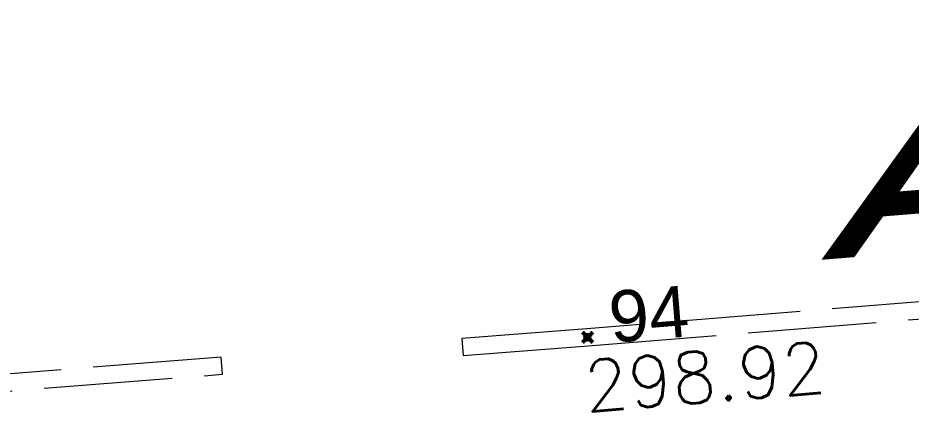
# Model space of a CAD drawing. Header units: metres. Extents: x 1851758 to 1852050, y 5187822 to 5188223.
# Drawn here: x 1851916.42 to 1851921.63, y 5187877.13 to 5187879.44 of the extents above; entities that cross this region are included whole.
import ezdxf
from ezdxf.enums import TextEntityAlignment as Align

# ---------------------------------------------------------------- set-up
doc = ezdxf.new("R2010")
doc.units = ezdxf.units.M
doc.header["$LTSCALE"] = 2.5
doc.header["$PDMODE"] = 35
doc.header["$PDSIZE"] = 0.03
doc.linetypes.add('L16', pattern=[0.375, 0.3, -0.075])
doc.layers.get('0').update_dxf_attribs({"linetype": 'CONTINUOUS', "lineweight": 30})
doc.layers.add('N', color=1, linetype='CONTINUOUS', plot=False)
for name, color, linetype, lineweight in [('P', 7, 'CONTINUOUS', 50), ('PAR_ALIGNT_TXT', 1, 'CONTINUOUS', 15), ('SIH', 252, 'L16', 18), ('Z', 7, 'CONTINUOUS', 9)]:
    doc.layers.add(name, color=color, linetype=linetype, lineweight=lineweight)
doc.styles.add('ARIAL_IT_B', font='arialbd.ttf', dxfattribs={"width": 1.1, "oblique": 25.02})
doc.styles.add('SIMPLEX', font='SIMPLEX.SHX', dxfattribs={"oblique": 27})
doc.styles.get("Standard").update_dxf_attribs({"font": 'arial.ttf'})

# ---------------------------------------------------------------- blocks, each defined once
blk = doc.blocks.new('TCPOINT')
blk.add_point((0, 0))
at = {"layer": 'N'}
blk.add_attdef('MAT', (0.2, 0.2), '', height=0.34, dxfattribs=at)
at = {"layer": 'Z', "style": 'SIMPLEX'}
blk.add_attdef('ALT', (0.2, -0.54), '', height=0.34, dxfattribs=at)

msp = doc.modelspace()

# ---------------------------------------------------------------- linework, layer by layer
at = {"layer": 'SIH'}
for points in [[(1851919.0174, 5187877.4641), (1851919.7474, 5187877.5211), (1851921.9282, 5187877.6975), (1851921.9202, 5187877.7972), (1851919.7394, 5187877.6208), (1851919.0097, 5187877.5638)], [(1851914.7005, 5187877.1274), (1851917.6117, 5187877.3545), (1851917.6039, 5187877.4542), (1851914.6928, 5187877.2271)]]:
    msp.add_lwpolyline(points, close=True, dxfattribs=at)

# ---------------------------------------------------------------- block references
at = {"layer": 'P'}
ref = msp.add_blockref('TCPOINT', (1851919.7434, 5187877.5709, 298.92), dxfattribs=dict(at, rotation=301.9002445867005))
ref.add_attrib('MAT', '94', (1851919.8811, 5187877.5389, 298.92), dxfattribs={"layer": 'N', "height": 0.3, "rotation": 4.6408})
ref.add_attrib('ALT', '298.92', dxfattribs={"layer": 'Z', "height": 0.3, "rotation": 4.6408, "style": 'SIMPLEX'}).set_placement((1851919.7113, 5187877.4332, 298.92), align=Align.TOP_LEFT)

# ---------------------------------------------------------------- texts
at = {"layer": 'PAR_ALIGNT_TXT', "style": 'ARIAL_IT_B', "oblique": 25.02, "width": 1.1}
msp.add_text('Axe Voirie', height=0.875, rotation=4.6408, dxfattribs=at).set_placement((1851924.3161, 5187878.7404), align=Align.MIDDLE)

doc.saveas('drawing.dxf')
